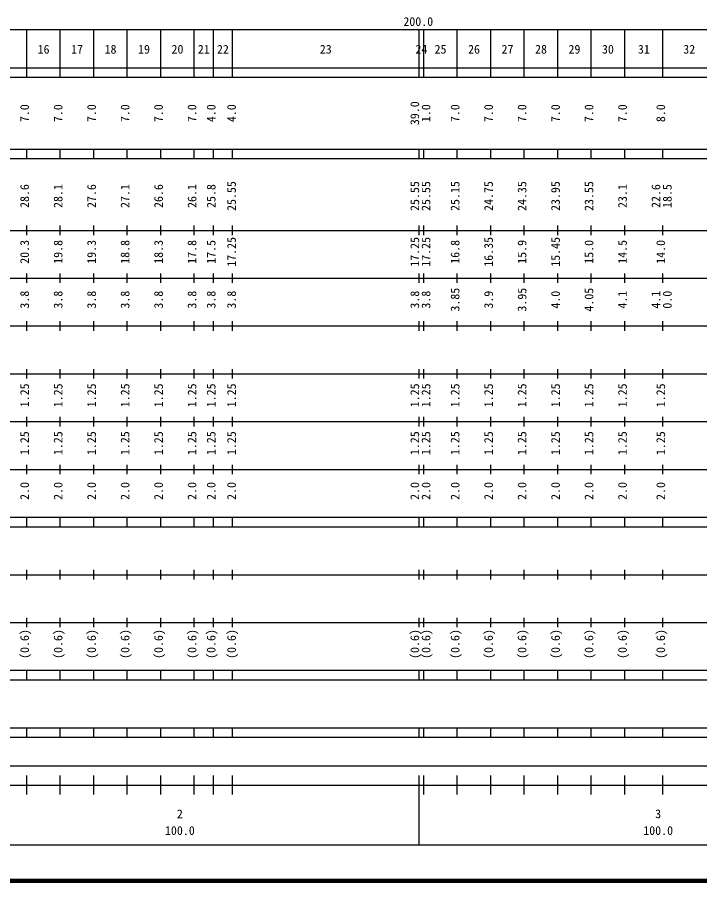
# Model space of a CAD drawing. Units: millimetres on the paper, enlarged 1000 times. Extents: x 40000 to 680000, y 20000 to 380000.
# Drawn here: x 184004 to 326692, y 20000 to 200558 of the extents above; entities that cross this region are included whole.
import ezdxf
from ezdxf.enums import TextEntityAlignment as Align

# ---------------------------------------------------------------- set-up
doc = ezdxf.new("R2010")
doc.units = ezdxf.units.MM
doc.header["$LTSCALE"] = 1000
doc.layers.add('M-TTL', color=2, linetype='Continuous', lineweight=140)
doc.layers.add('M-TTL-BAND', color=7, linetype='Continuous', lineweight=25)
doc.styles.add('ＭＳ ゴシック', font='')
doc.styles.get('ＭＳ ゴシック').set_extended_font_data('MS Gothic')

msp = doc.modelspace()

# ---------------------------------------------------------------- linework, layer by layer
at = {"layer": 'M-TTL'}
msp.add_line((40000, 20000), (680000, 20000), dxfattribs=at)
at = {"layer": 'M-TTL-BAND'}
for p, q in [((68000, 198000), (579000, 198000)), ((186000, 188000), (186000, 198000)), ((193000, 188000), (193000, 198000)), ((200000, 188000), (200000, 198000)), ((207000, 188000), (207000, 198000)), ((214000, 188000), (214000, 198000)), ((221000, 188000), (221000, 198000)), ((225000, 188000), (225000, 198000)), ((229000, 188000), (229000, 198000)), ((268000, 188000), (268000, 198000)), ((269000, 188000), (269000, 198000)), ((276000, 188000), (276000, 198000)), ((283000, 188000), (283000, 198000)), ((290000, 188000), (290000, 198000)), ((297000, 188000), (297000, 198000)), ((304000, 188000), (304000, 198000)), ((311000, 188000), (311000, 198000)), ((319000, 188000), (319000, 198000)), ((40000, 190000), (579000, 190000)), ((40000, 188000), (579000, 188000)), ((40000, 173000), (579000, 173000)), ((186000, 171000), (186000, 173000)), ((193000, 171000), (193000, 173000)), ((200000, 171000), (200000, 173000)), ((207000, 171000), (207000, 173000)), ((214000, 171000), (214000, 173000)), ((221000, 171000), (221000, 173000)), ((225000, 171000), (225000, 173000)), ((229000, 171000), (229000, 173000)), ((268000, 171000), (268000, 173000)), ((269000, 171000), (269000, 173000)), ((276000, 171000), (276000, 173000)), ((283000, 171000), (283000, 173000)), ((290000, 171000), (290000, 173000)), ((297000, 171000), (297000, 173000)), ((304000, 171000), (304000, 173000)), ((311000, 171000), (311000, 173000)), ((319000, 171000), (319000, 173000)), ((40000, 171000), (579000, 171000)), ((40000, 156000), (579000, 156000)), ((186000, 155000), (186000, 157000)), ((193000, 155000), (193000, 157000)), ((200000, 155000), (200000, 157000)), ((207000, 155000), (207000, 157000)), ((214000, 155000), (214000, 157000)), ((221000, 155000), (221000, 157000)), ((225000, 155000), (225000, 157000)), ((229000, 155000), (229000, 157000)), ((268000, 155000), (268000, 157000)), ((269000, 155000), (269000, 157000)), ((276000, 155000), (276000, 157000)), ((283000, 155000), (283000, 157000)), ((290000, 155000), (290000, 157000)), ((297000, 155000), (297000, 157000)), ((304000, 155000), (304000, 157000)), ((311000, 155000), (311000, 157000)), ((319000, 155000), (319000, 157000)), ((186000, 145000), (186000, 147000)), ((193000, 145000), (193000, 147000)), ((200000, 145000), (200000, 147000)), ((207000, 145000), (207000, 147000)), ((214000, 145000), (214000, 147000)), ((221000, 145000), (221000, 147000)), ((225000, 145000), (225000, 147000)), ((229000, 145000), (229000, 147000)), ((268000, 145000), (268000, 147000)), ((269000, 145000), (269000, 147000)), ((276000, 145000), (276000, 147000)), ((283000, 145000), (283000, 147000)), ((290000, 145000), (290000, 147000)), ((297000, 145000), (297000, 147000)), ((304000, 145000), (304000, 147000)), ((311000, 145000), (311000, 147000)), ((319000, 145000), (319000, 147000)), ((46000, 146000), (579000, 146000)), ((52000, 136000), (579000, 136000)), ((186000, 135000), (186000, 137000)), ((193000, 135000), (193000, 137000)), ((200000, 135000), (200000, 137000)), ((207000, 135000), (207000, 137000)), ((214000, 135000), (214000, 137000)), ((221000, 135000), (221000, 137000)), ((225000, 135000), (225000, 137000)), ((229000, 135000), (229000, 137000)), ((268000, 135000), (268000, 137000)), ((269000, 135000), (269000, 137000)), ((276000, 135000), (276000, 137000)), ((283000, 135000), (283000, 137000)), ((290000, 135000), (290000, 137000)), ((297000, 135000), (297000, 137000)), ((304000, 135000), (304000, 137000)), ((311000, 135000), (311000, 137000)), ((319000, 135000), (319000, 137000)), ((186000, 125000), (186000, 127000)), ((193000, 125000), (193000, 127000)), ((200000, 125000), (200000, 127000)), ((207000, 125000), (207000, 127000)), ((214000, 125000), (214000, 127000)), ((221000, 125000), (221000, 127000)), ((225000, 125000), (225000, 127000)), ((229000, 125000), (229000, 127000)), ((268000, 125000), (268000, 127000)), ((269000, 125000), (269000, 127000)), ((276000, 125000), (276000, 127000)), ((283000, 125000), (283000, 127000)), ((290000, 125000), (290000, 127000)), ((297000, 125000), (297000, 127000)), ((304000, 125000), (304000, 127000)), ((311000, 125000), (311000, 127000)), ((319000, 125000), (319000, 127000)), ((46000, 126000), (579000, 126000)), ((52000, 116000), (579000, 116000)), ((186000, 115000), (186000, 117000)), ((193000, 115000), (193000, 117000)), ((200000, 115000), (200000, 117000)), ((207000, 115000), (207000, 117000)), ((214000, 115000), (214000, 117000)), ((221000, 115000), (221000, 117000)), ((225000, 115000), (225000, 117000)), ((229000, 115000), (229000, 117000)), ((268000, 115000), (268000, 117000)), ((269000, 115000), (269000, 117000)), ((276000, 115000), (276000, 117000)), ((283000, 115000), (283000, 117000)), ((290000, 115000), (290000, 117000)), ((297000, 115000), (297000, 117000)), ((304000, 115000), (304000, 117000)), ((311000, 115000), (311000, 117000)), ((319000, 115000), (319000, 117000)), ((186000, 105000), (186000, 107000)), ((193000, 105000), (193000, 107000)), ((200000, 105000), (200000, 107000)), ((207000, 105000), (207000, 107000)), ((214000, 105000), (214000, 107000)), ((221000, 105000), (221000, 107000)), ((225000, 105000), (225000, 107000)), ((229000, 105000), (229000, 107000)), ((268000, 105000), (268000, 107000)), ((269000, 105000), (269000, 107000)), ((276000, 105000), (276000, 107000)), ((283000, 105000), (283000, 107000)), ((290000, 105000), (290000, 107000)), ((297000, 105000), (297000, 107000)), ((304000, 105000), (304000, 107000)), ((311000, 105000), (311000, 107000)), ((319000, 105000), (319000, 107000)), ((46000, 106000), (579000, 106000)), ((40000, 96000), (579000, 96000)), ((186000, 94000), (186000, 96000)), ((193000, 94000), (193000, 96000)), ((200000, 94000), (200000, 96000)), ((207000, 94000), (207000, 96000)), ((214000, 94000), (214000, 96000)), ((221000, 94000), (221000, 96000)), ((225000, 94000), (225000, 96000)), ((229000, 94000), (229000, 96000)), ((268000, 94000), (268000, 96000)), ((269000, 94000), (269000, 96000)), ((276000, 94000), (276000, 96000)), ((283000, 94000), (283000, 96000)), ((290000, 94000), (290000, 96000)), ((297000, 94000), (297000, 96000)), ((304000, 94000), (304000, 96000)), ((311000, 94000), (311000, 96000)), ((319000, 94000), (319000, 96000)), ((40000, 94000), (579000, 94000)), ((186000, 83000), (186000, 85000)), ((193000, 83000), (193000, 85000)), ((200000, 83000), (200000, 85000)), ((207000, 83000), (207000, 85000)), ((214000, 83000), (214000, 85000)), ((221000, 83000), (221000, 85000)), ((225000, 83000), (225000, 85000)), ((229000, 83000), (229000, 85000)), ((268000, 83000), (268000, 85000)), ((269000, 83000), (269000, 85000)), ((276000, 83000), (276000, 85000)), ((283000, 83000), (283000, 85000)), ((290000, 83000), (290000, 85000)), ((297000, 83000), (297000, 85000)), ((304000, 83000), (304000, 85000)), ((311000, 83000), (311000, 85000)), ((319000, 83000), (319000, 85000)), ((49000, 84000), (579000, 84000)), ((186000, 73000), (186000, 75000)), ((193000, 73000), (193000, 75000)), ((200000, 73000), (200000, 75000)), ((207000, 73000), (207000, 75000)), ((214000, 73000), (214000, 75000)), ((221000, 73000), (221000, 75000)), ((225000, 73000), (225000, 75000)), ((229000, 73000), (229000, 75000)), ((268000, 73000), (268000, 75000)), ((269000, 73000), (269000, 75000)), ((276000, 73000), (276000, 75000)), ((283000, 73000), (283000, 75000)), ((290000, 73000), (290000, 75000)), ((297000, 73000), (297000, 75000)), ((304000, 73000), (304000, 75000)), ((311000, 73000), (311000, 75000)), ((319000, 73000), (319000, 75000)), ((40000, 74000), (579000, 74000)), ((40000, 64000), (579000, 64000)), ((186000, 62000), (186000, 64000)), ((193000, 62000), (193000, 64000)), ((200000, 62000), (200000, 64000)), ((207000, 62000), (207000, 64000)), ((214000, 62000), (214000, 64000)), ((221000, 62000), (221000, 64000)), ((225000, 62000), (225000, 64000)), ((229000, 62000), (229000, 64000)), ((268000, 62000), (268000, 64000)), ((269000, 62000), (269000, 64000)), ((276000, 62000), (276000, 64000)), ((283000, 62000), (283000, 64000)), ((290000, 62000), (290000, 64000)), ((297000, 62000), (297000, 64000)), ((304000, 62000), (304000, 64000)), ((311000, 62000), (311000, 64000)), ((319000, 62000), (319000, 64000)), ((40000, 62000), (579000, 62000)), ((40000, 52000), (579000, 52000)), ((186000, 50000), (186000, 52000)), ((193000, 50000), (193000, 52000)), ((200000, 50000), (200000, 52000)), ((207000, 50000), (207000, 52000)), ((214000, 50000), (214000, 52000)), ((221000, 50000), (221000, 52000)), ((225000, 50000), (225000, 52000)), ((229000, 50000), (229000, 52000)), ((268000, 50000), (268000, 52000)), ((269000, 50000), (269000, 52000)), ((276000, 50000), (276000, 52000)), ((283000, 50000), (283000, 52000)), ((290000, 50000), (290000, 52000)), ((297000, 50000), (297000, 52000)), ((304000, 50000), (304000, 52000)), ((311000, 50000), (311000, 52000)), ((319000, 50000), (319000, 52000)), ((40000, 50000), (579000, 50000)), ((71000, 44000), (565000, 44000)), ((186000, 38000), (186000, 42000)), ((193000, 38000), (193000, 42000)), ((200000, 38000), (200000, 42000)), ((207000, 38000), (207000, 42000)), ((214000, 38000), (214000, 42000)), ((221000, 38000), (221000, 42000)), ((225000, 38000), (225000, 42000)), ((229000, 38000), (229000, 42000)), ((268000, 27500), (268000, 42000)), ((269000, 38000), (269000, 42000)), ((276000, 38000), (276000, 42000)), ((283000, 38000), (283000, 42000)), ((290000, 38000), (290000, 42000)), ((297000, 38000), (297000, 42000)), ((304000, 38000), (304000, 42000)), ((311000, 38000), (311000, 42000)), ((319000, 38000), (319000, 42000)), ((40000, 40000), (579000, 40000)), ((68000, 27500), (579000, 27500))]:
    msp.add_line(p, q, dxfattribs=at)

# ---------------------------------------------------------------- texts
at = {"layer": 'M-TTL-BAND', "style": 'ＭＳ ゴシック'}
for s, p in [('200.0', (267844, 198195)), ('16', (189500, 192405)), ('17', (196500, 192405)), ('18', (203500, 192405)), ('19', (210500, 192405)), ('20', (217500, 192405)), ('21', (223000, 192405)), ('22', (227000, 192405)), ('23', (248500, 192405)), ('24', (268500, 192405)), ('25', (272500, 192405)), ('26', (279500, 192405)), ('27', (286500, 192405)), ('28', (293500, 192405)), ('29', (300500, 192405)), ('30', (307500, 192405)), ('31', (315000, 192405)), ('32', (324500, 192405)), ('2', (218000, 32523)), ('3', (318000, 32523)), ('100.0', (218000, 29033)), ('100.0', (318000, 29033))]:
    msp.add_text(s, height=1833, dxfattribs=at).set_placement(p, align=Align.BOTTOM_CENTER)
for s, p in [('39.0', (268574, 180500)), ('7.0', (187000, 180500)), ('7.0', (194000, 180500)), ('7.0', (201000, 180500)), ('7.0', (208000, 180500)), ('7.0', (215000, 180500)), ('7.0', (222000, 180500)), ('4.0', (226000, 180500)), ('4.0', (230263, 180500)), ('1.0', (270922, 180500)), ('7.0', (277000, 180500)), ('7.0', (284000, 180500)), ('7.0', (291000, 180500)), ('7.0', (298000, 180500)), ('7.0', (305000, 180500)), ('7.0', (312000, 180500)), ('8.0', (320000, 180500)), ('25.55', (230263, 163174)), ('25.55', (268574, 163174)), ('25.55', (270922, 163174)), ('25.15', (277000, 163174)), ('24.75', (284000, 163174)), ('24.35', (291000, 163174)), ('23.95', (298000, 163174)), ('23.55', (305000, 163174)), ('28.6', (187000, 163174)), ('28.1', (194000, 163174)), ('27.6', (201000, 163174)), ('27.1', (208000, 163174)), ('26.6', (215000, 163174)), ('26.1', (222000, 163174)), ('25.8', (226000, 163174)), ('23.1', (312000, 163174)), ('22.6', (319000, 163174)), ('18.5', (321370, 163174)), ('20.3', (187000, 151500)), ('19.8', (194000, 151500)), ('19.3', (201000, 151500)), ('18.8', (208000, 151500)), ('18.3', (215000, 151500)), ('17.8', (222000, 151500)), ('17.5', (226000, 151500)), ('17.25', (230263, 151500)), ('17.25', (268574, 151500)), ('17.25', (270922, 151500)), ('16.8', (277000, 151500)), ('16.35', (284000, 151500)), ('15.9', (291000, 151500)), ('15.45', (298000, 151500)), ('15.0', (305000, 151500)), ('14.5', (312000, 151500)), ('14.0', (320000, 151500)), ('3.8', (187000, 141500)), ('3.8', (194000, 141500)), ('3.8', (201000, 141500)), ('3.8', (208000, 141500)), ('3.8', (215000, 141500)), ('3.8', (222000, 141500)), ('3.8', (226000, 141500)), ('3.8', (230263, 141500)), ('3.8', (268574, 141500)), ('3.8', (270922, 141500)), ('3.85', (277000, 141500)), ('3.9', (284000, 141500)), ('3.95', (291000, 141500)), ('4.0', (298000, 141500)), ('4.05', (305000, 141500)), ('4.1', (312000, 141500)), ('4.1', (319000, 141500)), ('0.0', (321370, 141500)), ('1.25', (187000, 121500)), ('1.25', (194000, 121500)), ('1.25', (201000, 121500)), ('1.25', (208000, 121500)), ('1.25', (215000, 121500)), ('1.25', (222000, 121500)), ('1.25', (226000, 121500)), ('1.25', (230263, 121500)), ('1.25', (268574, 121500)), ('1.25', (270922, 121500)), ('1.25', (277000, 121500)), ('1.25', (284000, 121500)), ('1.25', (291000, 121500)), ('1.25', (298000, 121500)), ('1.25', (305000, 121500)), ('1.25', (312000, 121500)), ('1.25', (320000, 121500)), ('1.25', (187000, 111500)), ('1.25', (194000, 111500)), ('1.25', (201000, 111500)), ('1.25', (208000, 111500)), ('1.25', (215000, 111500)), ('1.25', (222000, 111500)), ('1.25', (226000, 111500)), ('1.25', (230263, 111500)), ('1.25', (268574, 111500)), ('1.25', (270922, 111500)), ('1.25', (277000, 111500)), ('1.25', (284000, 111500)), ('1.25', (291000, 111500)), ('1.25', (298000, 111500)), ('1.25', (305000, 111500)), ('1.25', (312000, 111500)), ('1.25', (320000, 111500)), ('2.0', (187000, 101500)), ('2.0', (194000, 101500)), ('2.0', (201000, 101500)), ('2.0', (208000, 101500)), ('2.0', (215000, 101500)), ('2.0', (222000, 101500)), ('2.0', (226000, 101500)), ('2.0', (230263, 101500)), ('2.0', (268574, 101500)), ('2.0', (270922, 101500)), ('2.0', (277000, 101500)), ('2.0', (284000, 101500)), ('2.0', (291000, 101500)), ('2.0', (298000, 101500)), ('2.0', (305000, 101500)), ('2.0', (312000, 101500)), ('2.0', (320000, 101500)), ('(0.6)', (187000, 69500)), ('(0.6)', (194000, 69500)), ('(0.6)', (201000, 69500)), ('(0.6)', (208000, 69500)), ('(0.6)', (215000, 69500)), ('(0.6)', (222000, 69500)), ('(0.6)', (226000, 69500)), ('(0.6)', (230263, 69500)), ('(0.6)', (268574, 69500)), ('(0.6)', (270922, 69500)), ('(0.6)', (277000, 69500)), ('(0.6)', (284000, 69500)), ('(0.6)', (291000, 69500)), ('(0.6)', (298000, 69500)), ('(0.6)', (305000, 69500)), ('(0.6)', (312000, 69500)), ('(0.6)', (320000, 69500))]:
    msp.add_text(s, height=1833, rotation=90, dxfattribs=at).set_placement(p, align=Align.BOTTOM_CENTER)

doc.saveas('drawing.dxf')
